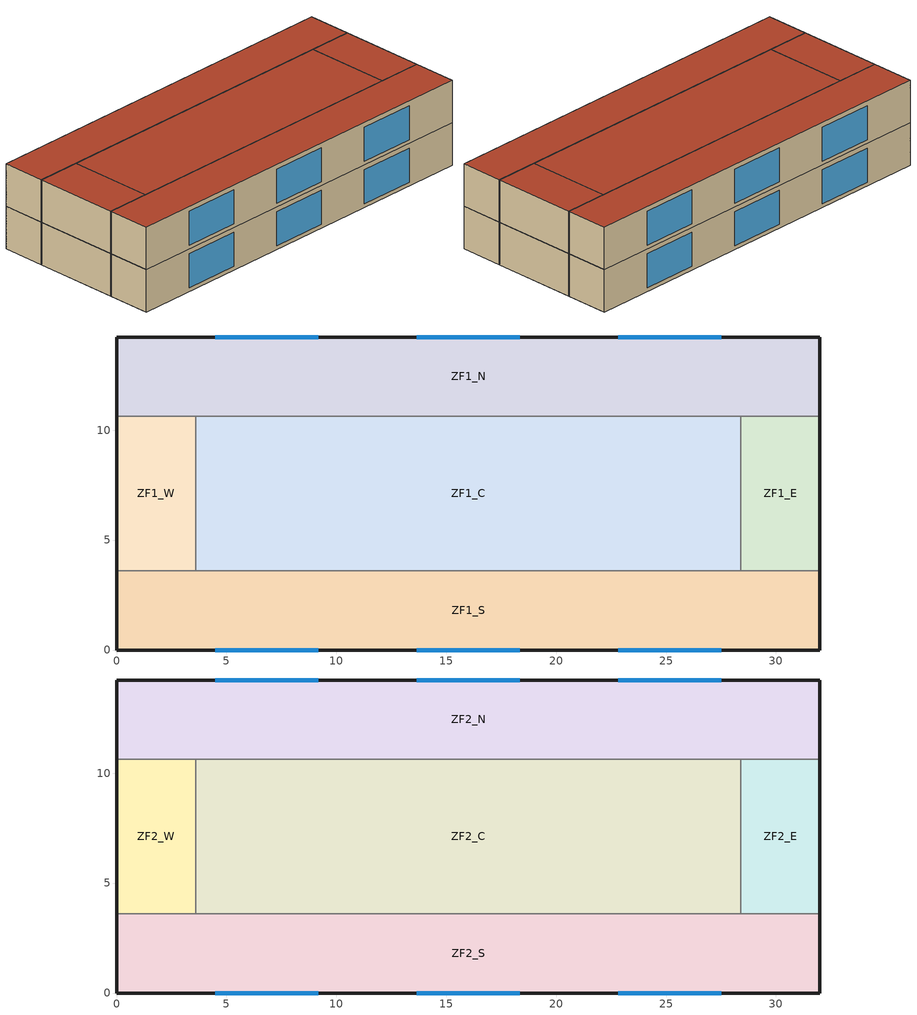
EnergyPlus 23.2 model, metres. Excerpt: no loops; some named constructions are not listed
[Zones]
ZF1_S
 floor ground (Floor Slab): 0,0 0,3.6 32,3.6 32,0 z0
 wall outside (Ext Wall): 0,0 32,0 / 0,0 0,3.6 / 32,3.6 32,0 z0:3.5
 wall adiabatic (Int Wall): 32,3.6 0,3.6 z0:3.5
 window (Double Clear 3mm): 4.5,0 9.17,0 / 13.67,0 18.33,0 / 22.83,0 27.5,0 z0.3:3.1
 ceiling adiabatic (Floor Slab): 0,0 32,0 32,3.6 0,3.6 z3.5
ZF1_N
 floor ground (Floor Slab): 0,10.64 0,14.24 32,14.24 32,10.64 z0
 wall outside (Ext Wall): 32,14.24 0,14.24 / 0,10.64 0,14.24 / 32,14.24 32,10.64 z0:3.5
 wall adiabatic (Int Wall): 0,10.64 32,10.64 z0:3.5
 window (Double Clear 3mm): 9.17,14.24 4.5,14.24 / 18.33,14.24 13.67,14.24 / 27.5,14.24 22.83,14.24 z0.3:3.1
 ceiling adiabatic (Floor Slab): 0,10.64 32,10.64 32,14.24 0,14.24 z3.5
ZF1_W
 floor ground (Floor Slab): 0,3.6 0,10.64 3.6,10.64 3.6,3.6 z0
 wall outside (Ext Wall): 0,3.6 0,10.64 z0:3.5
 wall adiabatic (Int Wall): 0,3.6 3.6,3.6 / 3.6,10.64 0,10.64 / 3.6,10.64 3.6,3.6 z0:3.5
 ceiling adiabatic (Floor Slab): 0,3.6 3.6,3.6 3.6,10.64 0,10.64 z3.5
ZF1_E
 floor ground (Floor Slab): 28.4,3.6 28.4,10.64 32,10.64 32,3.6 z0
 wall outside (Ext Wall): 32,10.64 32,3.6 z0:3.5
 wall adiabatic (Int Wall): 28.4,3.6 32,3.6 / 32,10.64 28.4,10.64 / 28.4,3.6 28.4,10.64 z0:3.5
 ceiling adiabatic (Floor Slab): 28.4,3.6 32,3.6 32,10.64 28.4,10.64 z3.5
ZF1_C
 floor ground (Floor Slab): 3.6,3.6 3.6,10.64 28.4,10.64 28.4,3.6 z0
 wall adiabatic (Int Wall): 3.6,3.6 28.4,3.6 / 28.4,10.64 3.6,10.64 / 3.6,3.6 3.6,10.64 / 28.4,10.64 28.4,3.6 z0:3.5
 ceiling adiabatic (Floor Slab): 3.6,3.6 28.4,3.6 28.4,10.64 3.6,10.64 z3.5
ZF2_S
 floor adiabatic (Floor Slab): 0,0 0,3.6 32,3.6 32,0 z3.5
 wall outside (Ext Wall): 0,0 32,0 / 0,0 0,3.6 / 32,3.6 32,0 z3.5:7
 wall adiabatic (Int Wall): 32,3.6 0,3.6 z3.5:7
 window (Double Clear 3mm): 4.5,0 9.17,0 / 13.67,0 18.33,0 / 22.83,0 27.5,0 z3.8:6.6
 roof outside (Roof): 0,0 32,0 32,3.6 0,3.6 z7
ZF2_N
 floor adiabatic (Floor Slab): 0,10.64 0,14.24 32,14.24 32,10.64 z3.5
 wall outside (Ext Wall): 32,14.24 0,14.24 / 0,10.64 0,14.24 / 32,14.24 32,10.64 z3.5:7
 wall adiabatic (Int Wall): 0,10.64 32,10.64 z3.5:7
 window (Double Clear 3mm): 9.17,14.24 4.5,14.24 / 18.33,14.24 13.67,14.24 / 27.5,14.24 22.83,14.24 z3.8:6.6
 roof outside (Roof): 0,10.64 32,10.64 32,14.24 0,14.24 z7
ZF2_W
 floor adiabatic (Floor Slab): 0,3.6 0,10.64 3.6,10.64 3.6,3.6 z3.5
 wall outside (Ext Wall): 0,3.6 0,10.64 z3.5:7
 wall adiabatic (Int Wall): 0,3.6 3.6,3.6 / 3.6,10.64 0,10.64 / 3.6,10.64 3.6,3.6 z3.5:7
 roof outside (Roof): 0,3.6 3.6,3.6 3.6,10.64 0,10.64 z7
ZF2_E
 floor adiabatic (Floor Slab): 28.4,3.6 28.4,10.64 32,10.64 32,3.6 z3.5
 wall outside (Ext Wall): 32,10.64 32,3.6 z3.5:7
 wall adiabatic (Int Wall): 28.4,3.6 32,3.6 / 32,10.64 28.4,10.64 / 28.4,3.6 28.4,10.64 z3.5:7
 roof outside (Roof): 28.4,3.6 32,3.6 32,10.64 28.4,10.64 z7
ZF2_C
 floor adiabatic (Floor Slab): 3.6,3.6 3.6,10.64 28.4,10.64 28.4,3.6 z3.5
 wall adiabatic (Int Wall): 3.6,3.6 28.4,3.6 / 28.4,10.64 3.6,10.64 / 3.6,3.6 3.6,10.64 / 28.4,10.64 28.4,3.6 z3.5:7
 roof outside (Roof): 3.6,3.6 28.4,3.6 28.4,10.64 3.6,10.64 z7
[SizingPeriod:DesignDay]
Shenyang December 5% Condns DB=>MCWB: 12, 21, SummerDesignDay, 2.3, 12.5, DefaultMultipliers, , Wetbulb, -0.5, , , , 10, 100789, 2.1, 220, No, No, No, ASHRAETau2017, , , 0.309, 2.332
Shenyang January 10% Condns DB=>MCWB: 1, 21, SummerDesignDay, -2.5, 13.2, DefaultMultipliers, , Wetbulb, -4.9, , , , 10.7, 100789, 2, 220, No, No, No, ASHRAETau2017, , , 0.308, 2.33
Shenyang February 10% Condns DB=>MCWB: 2, 21, SummerDesignDay, 2.8, 12.9, DefaultMultipliers, , Wetbulb, -0.8, , , , 8.9, 100789, 2.4, 220, No, No, No, ASHRAETau2017, , , 0.336, 2.264
Shenyang March 10% Condns DB=>MCWB: 3, 21, SummerDesignDay, 10.4, 14.4, DefaultMultipliers, , Wetbulb, 4.6, , , , 8.7, 100789, 2.9, 220, No, No, No, ASHRAETau2017, , , 0.41, 2.087
Shenyang April 10% Condns DB=>MCWB: 4, 21, SummerDesignDay, 19, 15.8, DefaultMultipliers, , Wetbulb, 9.9, , , , 7.8, 100789, 3.2, 220, No, No, No, ASHRAETau2017, , , 0.52, 1.831
Shenyang May 10% Condns DB=>MCWB: 5, 21, SummerDesignDay, 25.3, 14.8, DefaultMultipliers, , Wetbulb, 14.9, , , , 6.2, 100789, 3, 220, No, No, No, ASHRAETau2017, , , 0.567, 1.785
Shenyang June 10% Condns DB=>MCWB: 6, 21, SummerDesignDay, 28.1, 12.5, DefaultMultipliers, , Wetbulb, 19.5, , , , 4.5, 100789, 2.4, 220, No, No, No, ASHRAETau2017, , , 0.676, 1.621
Shenyang July 10% Condns DB=>MCWB: 7, 21, SummerDesignDay, 29.9, 10.3, DefaultMultipliers, , Wetbulb, 23.3, , , , 3.9, 100789, 2.1, 220, No, No, No, ASHRAETau2017, , , 0.674, 1.654
Shenyang August 10% Condns DB=>MCWB: 8, 21, SummerDesignDay, 29.1, 10.2, DefaultMultipliers, , Wetbulb, 23, , , , 4.2, 100789, 2, 220, No, No, No, ASHRAETau2017, , , 0.576, 1.876
Shenyang September 10% Condns DB=>MCWB: 9, 21, SummerDesignDay, 25.1, 13.3, DefaultMultipliers, , Wetbulb, 17.8, , , , 5.7, 100789, 2, 220, No, No, No, ASHRAETau2017, , , 0.469, 2.097
Shenyang October 10% Condns DB=>MCWB: 10, 21, SummerDesignDay, 18, 14.3, DefaultMultipliers, , Wetbulb, 12.3, , , , 7.7, 100789, 2.3, 220, No, No, No, ASHRAETau2017, , , 0.414, 2.172
Shenyang November 10% Condns DB=>MCWB: 11, 21, SummerDesignDay, 9.6, 12.9, DefaultMultipliers, , Wetbulb, 6.2, , , , 8.9, 100789, 2.4, 220, No, No, No, ASHRAETau2017, , , 0.36, 2.273
Shenyang December 10% Condns DB=>MCWB: 12, 21, SummerDesignDay, 0.2, 12.5, DefaultMultipliers, , Wetbulb, -2.3, , , , 10, 100789, 2.1, 220, No, No, No, ASHRAETau2017, , , 0.309, 2.332
Shenyang January .4% Condns WB=>MCDB: 1, 21, SummerDesignDay, 3.3, 11.5, DefaultMultipliers, , Wetbulb, 1.6, , , , , 100789, 2, 220, No, No, No, ASHRAETau2017, , , 0.308, 2.33
Shenyang February .4% Condns WB=>MCDB: 2, 21, SummerDesignDay, 8.1, 11.1, DefaultMultipliers, , Wetbulb, 5, , , , , 100789, 2.4, 220, No, No, No, ASHRAETau2017, , , 0.336, 2.264
Shenyang March .4% Condns WB=>MCDB: 3, 21, SummerDesignDay, 17.7, 10.6, DefaultMultipliers, , Wetbulb, 10.5, , , , , 100789, 2.9, 220, No, No, No, ASHRAETau2017, , , 0.41, 2.087
Shenyang April .4% Condns WB=>MCDB: 4, 21, SummerDesignDay, 22.5, 11.8, DefaultMultipliers, , Wetbulb, 16.1, , , , , 100789, 3.2, 220, No, No, No, ASHRAETau2017, , , 0.52, 1.831
Shenyang May .4% Condns WB=>MCDB: 5, 21, SummerDesignDay, 28.7, 11.8, DefaultMultipliers, , Wetbulb, 19.9, , , , , 100789, 3, 220, No, No, No, ASHRAETau2017, , , 0.567, 1.785
Shenyang June .4% Condns WB=>MCDB: 6, 21, SummerDesignDay, 28, 9.8, DefaultMultipliers, , Wetbulb, 23.4, , , , , 100789, 2.4, 220, No, No, No, ASHRAETau2017, , , 0.676, 1.621
Shenyang July .4% Condns WB=>MCDB: 7, 21, SummerDesignDay, 31.6, 8.3, DefaultMultipliers, , Wetbulb, 26.7, , , , , 100789, 2.1, 220, No, No, No, ASHRAETau2017, , , 0.674, 1.654
Shenyang August .4% Condns WB=>MCDB: 8, 21, SummerDesignDay, 30.5, 8.8, DefaultMultipliers, , Wetbulb, 27.1, , , , , 100789, 2, 220, No, No, No, ASHRAETau2017, , , 0.576, 1.876
Shenyang September .4% Condns WB=>MCDB: 9, 21, SummerDesignDay, 27.4, 11.6, DefaultMultipliers, , Wetbulb, 23, , , , , 100789, 2, 220, No, No, No, ASHRAETau2017, , , 0.469, 2.097
Shenyang October .4% Condns WB=>MCDB: 10, 21, SummerDesignDay, 22.2, 12, DefaultMultipliers, , Wetbulb, 17.6, , , , , 100789, 2.3, 220, No, No, No, ASHRAETau2017, , , 0.414, 2.172
Shenyang November .4% Condns WB=>MCDB: 11, 21, SummerDesignDay, 16.1, 9.9, DefaultMultipliers, , Wetbulb, 12.4, , , , , 100789, 2.4, 220, No, No, No, ASHRAETau2017, , , 0.36, 2.273
Shenyang December .4% Condns WB=>MCDB: 12, 21, SummerDesignDay, 7.4, 10.5, DefaultMultipliers, , Wetbulb, 5.1, , , , , 100789, 2.1, 220, No, No, No, ASHRAETau2017, , , 0.309, 2.332
Shenyang January 2% Condns WB=>MCDB: 1, 21, SummerDesignDay, 1.1, 11.5, DefaultMultipliers, , Wetbulb, -1.2, , , , , 100789, 2, 220, No, No, No, ASHRAETau2017, , , 0.308, 2.33
Shenyang February 2% Condns WB=>MCDB: 2, 21, SummerDesignDay, 6.2, 11.1, DefaultMultipliers, , Wetbulb, 2.8, , , , , 100789, 2.4, 220, No, No, No, ASHRAETau2017, , , 0.336, 2.264
Shenyang March 2% Condns WB=>MCDB: 3, 21, SummerDesignDay, 14, 10.6, DefaultMultipliers, , Wetbulb, 8.3, , , , , 100789, 2.9, 220, No, No, No, ASHRAETau2017, , , 0.41, 2.087
Shenyang April 2% Condns WB=>MCDB: 4, 21, SummerDesignDay, 21.8, 11.8, DefaultMultipliers, , Wetbulb, 13.7, , , , , 100789, 3.2, 220, No, No, No, ASHRAETau2017, , , 0.52, 1.831
Shenyang May 2% Condns WB=>MCDB: 5, 21, SummerDesignDay, 26.1, 11.8, DefaultMultipliers, , Wetbulb, 18.4, , , , , 100789, 3, 220, No, No, No, ASHRAETau2017, , , 0.567, 1.785
Shenyang June 2% Condns WB=>MCDB: 6, 21, SummerDesignDay, 27.5, 9.8, DefaultMultipliers, , Wetbulb, 22.4, , , , , 100789, 2.4, 220, No, No, No, ASHRAETau2017, , , 0.676, 1.621
Shenyang July 2% Condns WB=>MCDB: 7, 21, SummerDesignDay, 30.2, 8.3, DefaultMultipliers, , Wetbulb, 25.8, , , , , 100789, 2.1, 220, No, No, No, ASHRAETau2017, , , 0.674, 1.654
Shenyang August 2% Condns WB=>MCDB: 8, 21, SummerDesignDay, 29.6, 8.8, DefaultMultipliers, , Wetbulb, 26.1, , , , , 100789, 2, 220, No, No, No, ASHRAETau2017, , , 0.576, 1.876
Shenyang September 2% Condns WB=>MCDB: 9, 21, SummerDesignDay, 25, 11.6, DefaultMultipliers, , Wetbulb, 21.5, , , , , 100789, 2, 220, No, No, No, ASHRAETau2017, , , 0.469, 2.097
Shenyang October 2% Condns WB=>MCDB: 10, 21, SummerDesignDay, 19.9, 12, DefaultMultipliers, , Wetbulb, 15.9, , , , , 100789, 2.3, 220, No, No, No, ASHRAETau2017, , , 0.414, 2.172
Shenyang November 2% Condns WB=>MCDB: 11, 21, SummerDesignDay, 13.8, 9.9, DefaultMultipliers, , Wetbulb, 10.3, , , , , 100789, 2.4, 220, No, No, No, ASHRAETau2017, , , 0.36, 2.273
Shenyang December 2% Condns WB=>MCDB: 12, 21, SummerDesignDay, 4, 10.5, DefaultMultipliers, , Wetbulb, 1.9, , , , , 100789, 2.1, 220, No, No, No, ASHRAETau2017, , , 0.309, 2.332
Shenyang January 5% Condns WB=>MCDB: 1, 21, SummerDesignDay, -0.5, 12.6, DefaultMultipliers, , Wetbulb, -2.9, , , , 12.6, 100789, 2, 220, No, No, No, ASHRAETau2017, , , 0.308, 2.33
Shenyang February 5% Condns WB=>MCDB: 2, 21, SummerDesignDay, 4.4, 12, DefaultMultipliers, , Wetbulb, 1.1, , , , 12, 100789, 2.4, 220, No, No, No, ASHRAETau2017, , , 0.336, 2.264
Shenyang March 5% Condns WB=>MCDB: 3, 21, SummerDesignDay, 11.7, 13.2, DefaultMultipliers, , Wetbulb, 6.6, , , , 13.2, 100789, 2.9, 220, No, No, No, ASHRAETau2017, , , 0.41, 2.087
Shenyang April 5% Condns WB=>MCDB: 4, 21, SummerDesignDay, 19.7, 13.2, DefaultMultipliers, , Wetbulb, 12.2, , , , 13.2, 100789, 3.2, 220, No, No, No, ASHRAETau2017, , , 0.52, 1.831
Shenyang May 5% Condns WB=>MCDB: 5, 21, SummerDesignDay, 24.4, 12.2, DefaultMultipliers, , Wetbulb, 17.2, , , , 12.2, 100789, 3, 220, No, No, No, ASHRAETau2017, , , 0.567, 1.785
Shenyang June 5% Condns WB=>MCDB: 6, 21, SummerDesignDay, 26.7, 9.5, DefaultMultipliers, , Wetbulb, 21.6, , , , 9.5, 100789, 2.4, 220, No, No, No, ASHRAETau2017, , , 0.676, 1.621
Shenyang July 5% Condns WB=>MCDB: 7, 21, SummerDesignDay, 29, 8.2, DefaultMultipliers, , Wetbulb, 25.1, , , , 8.2, 100789, 2.1, 220, No, No, No, ASHRAETau2017, , , 0.674, 1.654
Shenyang August 5% Condns WB=>MCDB: 8, 21, SummerDesignDay, 28.7, 7.9, DefaultMultipliers, , Wetbulb, 25.2, , , , 7.9, 100789, 2, 220, No, No, No, ASHRAETau2017, , , 0.576, 1.876
Shenyang September 5% Condns WB=>MCDB: 9, 21, SummerDesignDay, 24.3, 10.4, DefaultMultipliers, , Wetbulb, 20.3, , , , 10.4, 100789, 2, 220, No, No, No, ASHRAETau2017, , , 0.469, 2.097
Shenyang October 5% Condns WB=>MCDB: 10, 21, SummerDesignDay, 18.9, 12.2, DefaultMultipliers, , Wetbulb, 14.6, , , , 12.2, 100789, 2.3, 220, No, No, No, ASHRAETau2017, , , 0.414, 2.172
Shenyang November 5% Condns WB=>MCDB: 11, 21, SummerDesignDay, 11.4, 11.5, DefaultMultipliers, , Wetbulb, 8.4, , , , 11.5, 100789, 2.4, 220, No, No, No, ASHRAETau2017, , , 0.36, 2.273
Shenyang December 5% Condns WB=>MCDB: 12, 21, SummerDesignDay, 1.9, 11.7, DefaultMultipliers, , Wetbulb, -0.4, , , , 11.7, 100789, 2.1, 220, No, No, No, ASHRAETau2017, , , 0.309, 2.332
Shenyang January 10% Condns WB=>MCDB: 1, 21, SummerDesignDay, -2.5, 12.6, DefaultMultipliers, , Wetbulb, -4.8, , , , 12.6, 100789, 2, 220, No, No, No, ASHRAETau2017, , , 0.308, 2.33
Shenyang February 10% Condns WB=>MCDB: 2, 21, SummerDesignDay, 2.6, 12, DefaultMultipliers, , Wetbulb, -0.7, , , , 12, 100789, 2.4, 220, No, No, No, ASHRAETau2017, , , 0.336, 2.264
Shenyang March 10% Condns WB=>MCDB: 3, 21, SummerDesignDay, 9.8, 13.2, DefaultMultipliers, , Wetbulb, 4.9, , , , 13.2, 100789, 2.9, 220, No, No, No, ASHRAETau2017, , , 0.41, 2.087
Shenyang April 10% Condns WB=>MCDB: 4, 21, SummerDesignDay, 17.3, 13.2, DefaultMultipliers, , Wetbulb, 10.8, , , , 13.2, 100789, 3.2, 220, No, No, No, ASHRAETau2017, , , 0.52, 1.831
Shenyang May 10% Condns WB=>MCDB: 5, 21, SummerDesignDay, 23.2, 12.2, DefaultMultipliers, , Wetbulb, 16.2, , , , 12.2, 100789, 3, 220, No, No, No, ASHRAETau2017, , , 0.567, 1.785
Shenyang June 10% Condns WB=>MCDB: 6, 21, SummerDesignDay, 25.9, 9.5, DefaultMultipliers, , Wetbulb, 20.9, , , , 9.5, 100789, 2.4, 220, No, No, No, ASHRAETau2017, , , 0.676, 1.621
Shenyang July 10% Condns WB=>MCDB: 7, 21, SummerDesignDay, 28.2, 8.2, DefaultMultipliers, , Wetbulb, 24.4, , , , 8.2, 100789, 2.1, 220, No, No, No, ASHRAETau2017, , , 0.674, 1.654
Shenyang August 10% Condns WB=>MCDB: 8, 21, SummerDesignDay, 27.6, 7.9, DefaultMultipliers, , Wetbulb, 24.4, , , , 7.9, 100789, 2, 220, No, No, No, ASHRAETau2017, , , 0.576, 1.876
Shenyang September 10% Condns WB=>MCDB: 9, 21, SummerDesignDay, 23.2, 10.4, DefaultMultipliers, , Wetbulb, 19.3, , , , 10.4, 100789, 2, 220, No, No, No, ASHRAETau2017, , , 0.469, 2.097
Shenyang October 10% Condns WB=>MCDB: 10, 21, SummerDesignDay, 17.2, 12.2, DefaultMultipliers, , Wetbulb, 13.3, , , , 12.2, 100789, 2.3, 220, No, No, No, ASHRAETau2017, , , 0.414, 2.172
Shenyang November 10% Condns WB=>MCDB: 11, 21, SummerDesignDay, 9.2, 11.5, DefaultMultipliers, , Wetbulb, 6.4, , , , 11.5, 100789, 2.4, 220, No, No, No, ASHRAETau2017, , , 0.36, 2.273
Shenyang December 10% Condns WB=>MCDB: 12, 21, SummerDesignDay, 0.1, 11.7, DefaultMultipliers, , Wetbulb, -2.3, , , , 11.7, 100789, 2.1, 220, No, No, No, ASHRAETau2017, , , 0.309, 2.332
